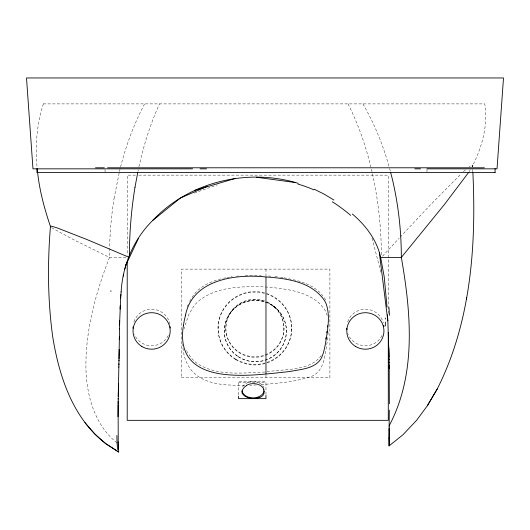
<?xml version="1.0" encoding="UTF-8"?>
<svg xmlns="http://www.w3.org/2000/svg" width="530" height="530" viewBox="0 0 530 530"><rect width="100%" height="100%" fill="white"/><g stroke="black" fill="none" stroke-linecap="round" stroke-linejoin="round"><path stroke-width="0.4" stroke-dasharray="2.65 1.99" d="M43.241 103.893L484.778 103.893C488.17 125.57 482.015 147.413 472.137 166.619L472.164 164.929L469.235 166.619M327.951 334.536L328.11 332.429M327.673 337.398L326.97 343.201A197.538 197.538 0 0 1 325.612 351.662C324.294 362.076 320.67 374.518 308.937 377.194C293.461 382.156 277.084 383.269 260.985 384.667M114.076 198.439L119.276 172.336M137.979 171.342L138.284 169.839M138.933 166.778C143.696 145.213 150.328 124.007 159.484 103.893M119.455 171.574L120.171 168.52M120.575 167.01C126.166 145.154 134.017 123.834 144.604 103.893M43.308 103.893C36.875 124.364 34.894 146.141 37.12 167.467M472.137 166.619L472.522 165.353L472.68 168.639M187.249 306.771L188.773 303.114M189.607 301.391L193.503 295.137A36.742 36.331 0 0 1 198.419 289.857C205.382 283.775 214.266 280.443 223.156 278.363M321.206 355.524C309.593 371.802 283.186 368.675 265.616 372.007M469.196 171.634L470.296 169.752M382.534 256.222L399.103 238.261M400.203 237.076L430.685 204.6L461.153 173.814M463.425 171.634L465.751 169.627M194.278 193.086L217.426 184.831M223.779 278.224L225.641 277.819M226.926 277.581L230.186 277.011M230.848 276.898L232.206 276.713M236.367 276.196L238.52 275.991M264.954 372.06C242.448 372.895 217.22 376.3 197.246 363.553A33.516 33.132 0 0 1 190.542 356.981L187.474 352.198M256.374 384.952L249.849 385.244M245.211 275.547L257.905 275.454A210.562 208.177 0 0 1 261.157 275.56M244.688 385.363C228.622 385.224 210.96 385.403 197.246 375.777A33.516 33.516 0 0 1 190.542 369.125C185.626 362.659 183.274 354.55 182.883 346.507M181.379 377.777L329.898 377.777M135.475 175.145L127.213 175.145L127.213 255.228M138.78 175.145L388.291 175.145L388.291 314.846M125.928 257.421L109.465 257.421L73.524 239.646L53.013 228.523A208.482 5.247 24.4 0 1 51.536 227.529M238.507 382.475L265.974 382.475M274.918 276.587L279.615 277.15M280.39 277.25L283.418 277.687M284.153 277.806L297.012 280.509L305.591 283.424M306.201 283.689L312.336 286.77L316.377 289.486A39.452 39.001 0 0 1 320.676 293.256L324.632 298.198A22.346 22.094 0 0 1 325.804 300.364M274.964 307.373L273.613 306.26L276.256 308.473M117.044 442.901C94.684 425.192 86.483 395.559 85.926 368.105C85.416 330.005 95.824 292.686 109.465 257.421A256.699 172.72 -90 0 1 114.069 198.432M362.931 103.893C374.399 123.662 383.038 145.015 389.186 167.01M186.613 350.469L187.183 351.622M348.044 103.893C356.869 121.363 363.62 139.827 368.761 158.702A243.038 147.658 -90 0 1 381.395 255.029M327.136 315.489L326.301 313.011A22.346 22.346 0 0 0 324.625 309.666L320.676 304.671A39.452 39.452 0 0 0 316.377 300.854C303.352 291.189 286.604 289.062 270.923 287.406A210.562 210.562 0 0 0 257.905 286.664C237.546 286.478 214.816 287.657 198.419 301.232A36.742 36.742 0 0 0 193.503 306.572L188.773 314.635L184.798 326.506A76.121 76.121 0 0 0 184.321 328.673M372.047 238.156L380.865 272.188M389.623 168.52L390.411 171.574M472.72 169.461L472.839 171.919M182.804 344.301L182.857 345.772M426.981 169.375L426.981 172.541M329.898 377.837L329.898 269.114L181.379 269.121L181.379 377.837M291.692 328.911L291.692 329.435M283.947 328.587L283.947 329.103M265.974 269.114L265.974 275.931M265.974 374.929L265.974 377.837M265.974 394.598L265.974 381.633L238.507 381.633L238.507 395.406M225.833 327.447L225.833 327.964M218.088 327.116L218.088 327.639M105.046 169.375L105.046 172.541M267.027 302.411A29.064 28.746 0 0 1 272.48 351.423A29.064 28.746 0 0 1 226.197 333.112A29.064 28.746 0 0 1 264.324 301.345M267.027 301.895A29.064 28.746 0 0 1 272.48 350.9A29.064 28.746 0 0 1 226.197 332.588A29.064 28.746 0 0 1 264.324 300.821M268.491 275.991A210.562 208.177 0 0 1 270.923 276.19M242.614 386.82A11.196 8.169 0 0 1 253.565 381.58A11.196 8.169 0 0 1 263.834 387.509M382.05 335.51A18.57 18.245 0 0 1 349.475 336.934M348.27 334.615A18.57 18.245 0 0 1 347.799 333.403M347.693 321.876A18.57 18.245 0 0 1 383.322 322.823M168.282 335.51A18.57 18.245 0 0 1 134.507 334.615M133.931 321.876A18.57 18.245 0 0 1 169.852 324.095M238.301 356.617A31.051 30.674 0 0 0 286.346 332.747A31.051 30.674 0 0 0 241.395 303.577A31.051 30.674 0 0 0 238.301 356.617M238.301 356.789A31.051 30.674 0 0 0 286.346 332.913A31.051 30.674 0 0 0 241.395 303.743A31.051 30.674 0 0 0 238.301 356.789M235.784 359.658A36.809 36.411 0 0 0 291.692 329.342A36.809 36.411 0 0 0 237.202 296.608A36.809 36.411 0 0 0 235.784 359.658M235.784 359.135A36.809 36.411 0 0 0 291.692 328.825A36.809 36.411 0 0 0 237.202 296.084A36.809 36.411 0 0 0 235.784 359.135"/><path stroke-width="0.79" d="M389.073 439.397L389.073 438.171M389.08 437.82L389.133 427.982M389.331 403.827L389.199 365.091M472.879 172.74C476.357 245.953 470.839 322.591 437.224 388.993L427.306 405.794L416.553 420.383L402.926 434.785L389.073 445.909L389.073 442.371M389.113 430.035L389.073 445.909M389.126 430.095L389.146 425.769C416.587 374.319 411.048 312.846 401.329 257.421A245.854 173.317 -90 0 0 392.18 178.438L390.603 172.336M389.285 410.154L389.152 426.206M117.985 416.666L118.23 398.328M118.117 404.748L118.223 443.173M118.137 403.853L118.183 401.117M119.389 336.418L119.091 354.689M118.21 399.176L118.508 383.674M119.177 349.475L119.018 358.87M119.329 339.703L119.528 328.633M119.084 354.888L118.978 360.943M118.256 396.294L118.859 366.78M118.899 364.852L118.992 360.214M118.853 367.217L118.919 363.732M119.522 328.911L119.674 321.823M119.601 325.248L119.621 324.108M119.641 323.24L119.701 320.683M119.687 321.346L120.674 297.615M120.072 309.156L120.217 305.691M50.449 226.376C47.501 263.118 47.647 300.245 52.722 336.788C59.128 376.459 72.776 418.283 105.841 443.723L118.7 452.037M120.615 298.357L120.893 294.534M120.754 296.456L121.132 291.838M121.118 291.99C122.629 265.378 133.514 239.394 152.594 220.566C188.952 181.691 247.729 167.825 298.224 183.334M327.52 327.043L327.673 325.619M183.426 325.38C173.264 388.702 252.764 375.293 289.99 371.503C300.417 369.251 313.965 369.032 320.63 359.34C323.545 354.517 324.34 348.819 325.519 343.413C327.407 330.66 330.435 317.086 326.381 304.439A24.287 23.837 -79.4 0 0 324.386 300.384C310.09 279.674 281.788 277.972 258.945 276.421C230.444 274.739 192.046 281.768 185.513 315.145M135.004 187.196L137.674 172.846M466.367 299.039L466.619 297.655M123.245 276.176L123.497 274.865M124.822 269.015L125.166 267.716M125.338 267.074L125.709 265.782M125.895 265.139L126.292 263.847M125.954 264.954L138.376 238.487M427.306 405.794L437.224 388.993M468.752 172.257L444.339 204.6L401.329 257.421L380.646 257.421C376.876 240.01 365.707 225.323 352.324 214.001M152.594 220.566L180.392 198.035L207.349 186.361M194.921 190.303L235.174 178.504M95.493 167.791L104.33 167.791M107.577 167.791L484.374 167.791M192.582 168.838L32.973 168.838L26.5 77.963L503.5 77.963L497.027 168.838L426.942 168.838M200.035 168.838L206.455 168.838M414.844 168.838L420.489 168.838M495.106 172.541L36.921 172.541L36.948 168.58M256.421 177.239L295.448 182.559M128.651 257.116L86.642 239.414L58.538 228.417A208.482 5.247 24.4 0 0 50.681 226.814M314.237 189.197L324.36 194.258L333.92 200.055M84.919 422.615L94.969 434.183L105.841 443.723L118.7 452.024L118.428 447.943M50.489 226.562C44.142 207.919 39.015 188.713 37.285 169.043M380.646 257.421L384.19 276.633L387.026 306.989M379.354 252.797L387.834 320.895L389.06 357.028M387.503 314.76L387.834 320.895M118.442 448.155L118.309 445.425M118.415 447.724L118.342 446.247M118.329 445.916L118.183 441.987M118.27 444.557L118.296 445.14M388.848 347.892L389.113 359.731M389.106 359.075L389.159 362.421M389.159 362.195L389.245 368.343M495.08 168.58L495.08 172.541M389.073 440.139L389.073 441.927M388.291 332.343L388.291 420.336L127.213 420.33L127.213 261.701M265.974 277.236L265.974 373.862M265.974 395.406L265.974 398.646L238.507 398.639L238.507 396.215M326.97 331.349A197.538 195.298 0 0 1 326.765 332.78M325.976 337.683A197.538 195.298 0 0 1 325.738 339.041M183.479 325.387A64.137 53.291 -74.4 0 1 185.56 315.158M264.132 390.974A11.196 8.169 0 0 1 252.969 397.904A11.196 8.169 0 0 1 241.971 390.829M263.602 389.762A11.309 7.287 13.8 0 1 259.958 397.387M259.866 397.275A11.117 6.439 2 0 1 242.296 393.22M242.077 393.253A11.137 7.241 -14.1 0 1 246.602 385.522M246.404 385.37A11.163 8.155 -2.2 0 1 263.966 389.722M346.918 329.594A18.57 18.245 0 0 1 346.812 328.302M383.819 325.38A18.57 18.245 0 0 1 383.925 326.679M133.05 328.302A18.57 18.245 0 0 1 133.037 326.997M170.156 326.679A18.57 18.245 0 0 1 170.17 327.984M110.909 290.712A213.391 1.106 88.4 0 1 110.929 291.526M117.845 449.659A113.99 3.776 -87.6 0 1 116.858 435.475M389.47 442.967A113.109 1.974 89.5 0 1 389.159 437.753M385.303 318A147.83 2.04 89.4 0 1 385.317 319.067M385.337 322.008A147.83 2.04 89.4 0 1 385.37 325.983M388.934 307.354A283.033 91.889 84.5 0 1 389.411 315.284M129.38 255.354A252.333 143.332 90 0 1 134.998 187.196M297.946 184.082A122.397 110.962 -6.7 0 1 313.879 189.853M332.356 201.778A166.102 137.462 6.7 0 1 350.661 215.346M355.65 346.494A18.57 18.245 0 0 0 383.932 331.442A18.57 18.245 0 0 0 356.518 314.906A18.57 18.245 0 0 0 355.65 346.494M141.888 346.494A18.57 18.245 0 0 0 170.17 331.442A18.57 18.245 0 0 0 142.755 314.906A18.57 18.245 0 0 0 141.888 346.494"/></g></svg>
